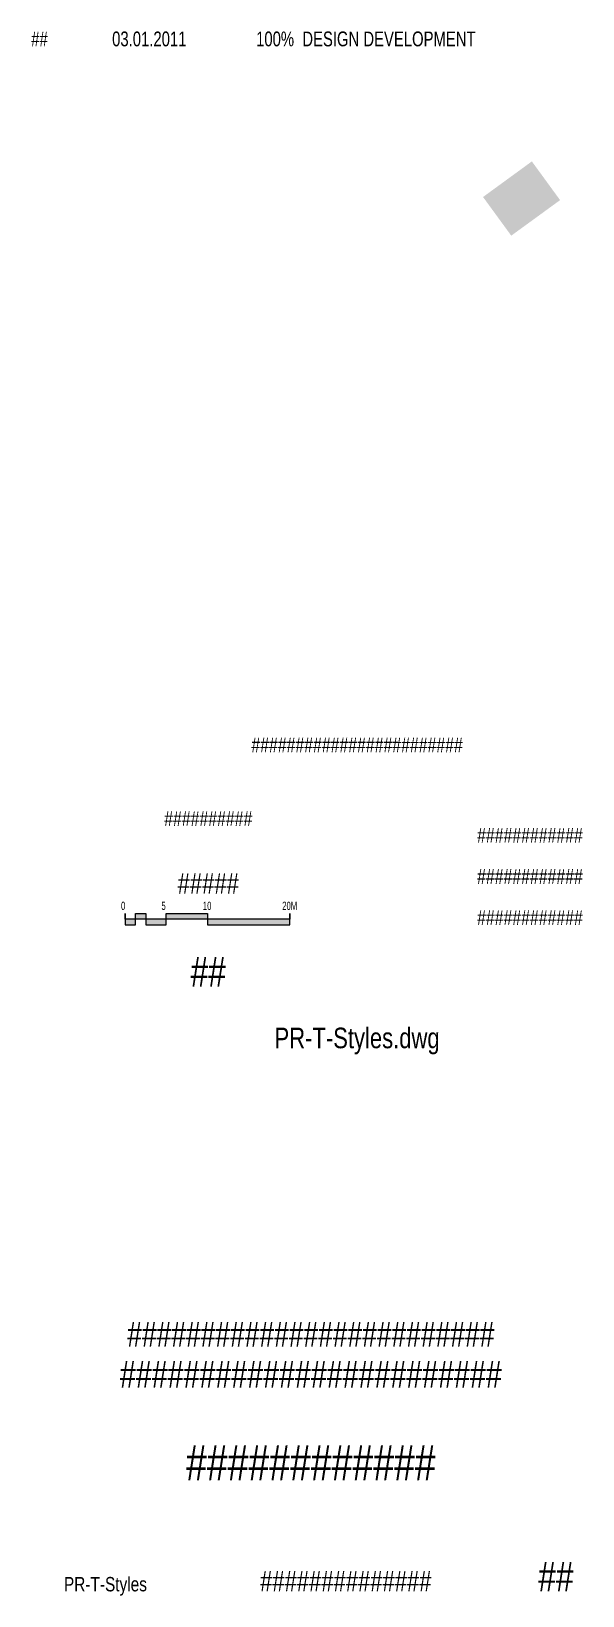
# Paper-space layout 'GH - A0' of a CAD drawing. Extents: x 1027 to 1161, y 23 to 403.
import ezdxf
from ezdxf.enums import TextEntityAlignment as Align

# ---------------------------------------------------------------- set-up
doc = ezdxf.new("R2010")
doc.units = 0
doc.header["$MEASUREMENT"] = 0
for name, color, linetype in [('LA-GNRL-NOTES-Text-03', 240, 'Continuous'), ('LA-GNRL-NOTES-Text-Match Line-Hatch', 156, 'Continuous'), ('LA-GNRL-Paper Space Symbols', 161, 'Continuous'), ('LA-GNRL-SHEET-Info-Large', 6, 'Continuous'), ('LA-GNRL-SHEET-Info-Small', 4, 'Continuous')]:
    doc.layers.add(name, color=color, linetype=linetype)
doc.styles.add('TXT- (1)', font='gh-general font.shx', dxfattribs={"width": 0.8})
doc.styles.add('TXT- (2)', font='gh-general font.shx', dxfattribs={"width": 0.75})
doc.styles.add('TXT- (3)', font='gh-general font.shx', dxfattribs={"width": 0.7})

# ---------------------------------------------------------------- blocks, each defined once
blk = doc.blocks.new('*U42')
h = blk.add_hatch(color=256)
h.paths.add_polyline_path([(2.5, -1.38), (2.5, 0), (0, 0), (0, -1.38)])
h.paths.add_polyline_path([(5, 0), (5, -1.38), (10, -1.38), (10, 0)])
h.paths.add_polyline_path([(2.5, 1.38), (2.5, 0), (5, 0), (5, 1.38)])
h.paths.add_polyline_path([(20, 0), (20, 1.38), (10, 1.38), (10, 0)])
h.paths.add_polyline_path([(20, 0), (20, -1.38), (40, -1.38), (40, 0)])
blk.add_line((0, 0), (0, 1.38))
for points in [[(0, 1.38), (0, -1.38), (2.5, -1.38), (2.5, 1.38), (5, 1.38), (5, -1.38), (10, -1.38), (10, 1.38), (20, 1.38), (20, -1.38), (40, -1.38), (40, 1.38)], [(40, 0), (0, 0)], [(40, 1.38), (40, 0)]]:
    blk.add_lwpolyline(points)
at = {"layer": 'LA-GNRL-NOTES-Text-03', "style": 'TXT- (3)', "width": 0.7}
for s, p in [('0', (-0.49, 3.21)), ('5', (9.34, 3.21)), ('10', (19.93, 3.21)), ('20M', (40, 3.21))]:
    blk.add_text(s, height=2, dxfattribs=at).set_placement(p, align=Align.MIDDLE)
blk = doc.blocks.new('*U41')
at = {"layer": 'LA-GNRL-NOTES-Text-Match Line-Hatch'}
h = blk.add_hatch(color=256, dxfattribs=at)
h.dxf.hatch_style = 1
h.paths.add_polyline_path([(1148.74, 371.53), (1136.87, 362.88), (1143.73, 353.48), (1155.6, 362.12)])
at = {"layer": 'LA-GNRL-Paper Space Symbols'}
blk.add_blockref('*U42', (1049.87, 187.4), dxfattribs=at)
at = {"layer": 'LA-GNRL-SHEET-Info-Large', "style": 'TXT- (1)', "width": 0.8}
for tag, height, p in [('PLOTDATE', 3.6, (1070.07, 211.79)), ('SCALE', 5, (1070.07, 196.05))]:
    blk.add_attdef(tag, text='', height=height, dxfattribs=at).set_placement(p, align=Align.MIDDLE_CENTER)
at = {"layer": 'LA-GNRL-SHEET-Info-Large', "lineweight": -3, "style": 'TXT- (1)', "width": 0.8}
blk.add_attdef('ORIGINAL-SIZE', text='', height=7.2, rotation=359.9992, dxfattribs=at).set_placement((1070.06, 171), align=Align.CENTER)
at = {"layer": 'LA-GNRL-SHEET-Info-Large', "style": 'TXT- (1)', "width": 0.8}
for tag, height, p in [('TITLE1', 6, (1095, 83.5)), ('TITLE2', 6.5, (1095, 73.5)), ('TITLE3', 8.5, (1095, 51)), ('REV.', 7.2, (1154.6, 24))]:
    blk.add_attdef(tag, text='', height=height, dxfattribs=at).set_placement(p, align=Align.CENTER)
at = {"layer": 'LA-GNRL-SHEET-Info-Small'}
for tag, p, style, width in [('REV.7', (1027.03, 450.5), 'TXT- (2)', 0.75), ('DATE.7', (1046.7, 450.5), 'TXT- (2)', 0.75), ('DESCRIPTION.7', (1081.7, 450.5), 'TXT- (2)', 0.75), ('REV.6', (1027.03, 442), 'TXT- (2)', 0.75), ('DATE.6', (1046.7, 442), 'TXT- (2)', 0.75), ('DESCRIPTION.6', (1081.7, 442), 'TXT- (2)', 0.75), ('REV.5', (1027.03, 433.5), 'TXT- (2)', 0.75), ('DATE.5', (1046.7, 433.5), 'TXT- (2)', 0.75), ('DESCRIPTION.5', (1081.7, 433.5), 'TXT- (2)', 0.75), ('REV.4', (1027.03, 425), 'TXT- (2)', 0.75), ('DATE.4', (1046.7, 425), 'TXT- (2)', 0.75), ('DESCRIPTION.4', (1081.7, 425), 'TXT- (2)', 0.75), ('REV.3', (1027.03, 416.5), 'TXT- (2)', 0.75), ('DATE.3', (1046.7, 416.5), 'TXT- (2)', 0.75), ('DESCRIPTION.3', (1081.7, 416.5), 'TXT- (2)', 0.75), ('REV.2', (1027.03, 408), 'TXT- (2)', 0.75), ('DATE.2', (1046.7, 408), 'TXT- (2)', 0.75), ('DESCRIPTION.2', (1081.7, 408), 'TXT- (2)', 0.75), ('REV.1', (1027.03, 399.5), 'TXT- (2)', 0.75), ('DATE.1', (1046.7, 399.5), 'TXT- (2)', 0.75), ('DESCRIPTION.1', (1081.7, 399.5), 'TXT- (2)', 0.75), ('AUTHOR', (1135.43, 205.95), 'TXT- (1)', 0.8), ('CHECKER', (1135.43, 195.95), 'TXT- (1)', 0.8), ('APPROVER', (1135.43, 185.95), 'TXT- (1)', 0.8)]:
    blk.add_attdef(tag, p, '', height=3.6, rotation=359.9992, dxfattribs=dict(at, style=style, width=width))
at = {"layer": 'LA-GNRL-SHEET-Info-Small', "style": 'TXT- (1)', "width": 0.8}
blk.add_attdef('SET-DATE', text='', height=3.6, rotation=359.9992, dxfattribs=at).set_placement((1106.25, 226.85), align=Align.BOTTOM_CENTER)
for tag, height, p in [('DWGFILE', 5, (1106.25, 156)), ('DRAWING-NUMBER', 3.5, (1045.07, 24)), ('PROJECT-NO.', 5, (1103.5, 24))]:
    blk.add_attdef(tag, text='', height=height, dxfattribs=at).set_placement(p, align=Align.CENTER)

psp = doc.layouts.new('GH - A0')

# ---------------------------------------------------------------- block references
ref = psp.add_blockref('*U41', (0, 0))
ref.add_attrib('REV.1', '##', (1027.03, 399.5), dxfattribs={"layer": 'LA-GNRL-SHEET-Info-Small', "height": 3.599, "rotation": 359.9992, "style": 'TXT- (2)', "width": 0.75})
ref.add_attrib('DATE.1', '03.01.2011', (1046.7, 399.5), dxfattribs={"layer": 'LA-GNRL-SHEET-Info-Small', "height": 3.599, "rotation": 359.9992, "style": 'TXT- (2)', "width": 0.75})
ref.add_attrib('DESCRIPTION.1', '100%  DESIGN DEVELOPMENT', (1081.7, 399.5), dxfattribs={"layer": 'LA-GNRL-SHEET-Info-Small', "height": 3.5988, "rotation": 359.9992, "style": 'TXT- (2)', "width": 0.75})
ref.add_attrib('DWGFILE', 'PR-T-Styles.dwg', dxfattribs={"layer": 'LA-GNRL-SHEET-Info-Small', "height": 5, "style": 'TXT- (1)', "width": 0.8}).set_placement((1106.25, 156), align=Align.CENTER)
ref.add_attrib('SET-DATE', '########################', dxfattribs={"layer": 'LA-GNRL-SHEET-Info-Small', "height": 3.5988, "rotation": 359.9992, "style": 'TXT- (1)', "width": 0.8}).set_placement((1106.25, 226.85), align=Align.BOTTOM_CENTER)
ref.add_attrib('TITLE1', '#########################', dxfattribs={"layer": 'LA-GNRL-SHEET-Info-Large', "height": 6, "style": 'TXT- (1)', "width": 0.8}).set_placement((1095, 83.5), align=Align.CENTER)
ref.add_attrib('TITLE2', '########################', dxfattribs={"layer": 'LA-GNRL-SHEET-Info-Large', "height": 6.5, "style": 'TXT- (1)', "width": 0.8}).set_placement((1095, 73.5), align=Align.CENTER)
ref.add_attrib('TITLE3', '############', dxfattribs={"layer": 'LA-GNRL-SHEET-Info-Large', "height": 8.5, "style": 'TXT- (1)', "width": 0.8}).set_placement((1095, 51), align=Align.CENTER)
ref.add_attrib('SCALE', '#####', dxfattribs={"layer": 'LA-GNRL-SHEET-Info-Large', "height": 5, "style": 'TXT- (1)', "width": 0.8}).set_placement((1070.07, 196.05), align=Align.MIDDLE_CENTER)
ref.add_attrib('AUTHOR', '############', (1135.43, 205.95), dxfattribs={"layer": 'LA-GNRL-SHEET-Info-Small', "height": 3.5988, "rotation": 359.9992, "style": 'TXT- (1)', "width": 0.8})
ref.add_attrib('CHECKER', '############', (1135.43, 195.95), dxfattribs={"layer": 'LA-GNRL-SHEET-Info-Small', "height": 3.5988, "rotation": 359.9992, "style": 'TXT- (1)', "width": 0.8})
ref.add_attrib('APPROVER', '############', (1135.43, 185.95), dxfattribs={"layer": 'LA-GNRL-SHEET-Info-Small', "height": 3.5988, "rotation": 359.9992, "style": 'TXT- (1)', "width": 0.8})
ref.add_attrib('ORIGINAL-SIZE', '##', dxfattribs={"layer": 'LA-GNRL-SHEET-Info-Large', "lineweight": -3, "height": 7.197, "rotation": 359.9992, "style": 'TXT- (1)', "width": 0.8}).set_placement((1070.06, 171), align=Align.CENTER)
ref.add_attrib('PROJECT-NO.', '##############', dxfattribs={"layer": 'LA-GNRL-SHEET-Info-Small', "height": 5, "style": 'TXT- (1)', "width": 0.8}).set_placement((1103.5, 24), align=Align.CENTER)
ref.add_attrib('REV.', '##', dxfattribs={"layer": 'LA-GNRL-SHEET-Info-Large', "height": 7.197, "style": 'TXT- (1)', "width": 0.8}).set_placement((1154.6, 24), align=Align.CENTER)
ref.add_attrib('DRAWING-NUMBER', 'PR-T-Styles', dxfattribs={"layer": 'LA-GNRL-SHEET-Info-Small', "height": 3.5, "style": 'TXT- (1)', "width": 0.8}).set_placement((1045.07, 24), align=Align.CENTER)
ref.add_attrib('PLOTDATE', '##########', dxfattribs={"layer": 'LA-GNRL-SHEET-Info-Large', "height": 3.599, "style": 'TXT- (1)', "width": 0.8}).set_placement((1070.07, 211.79), align=Align.MIDDLE_CENTER)

doc.saveas('drawing.dxf')
